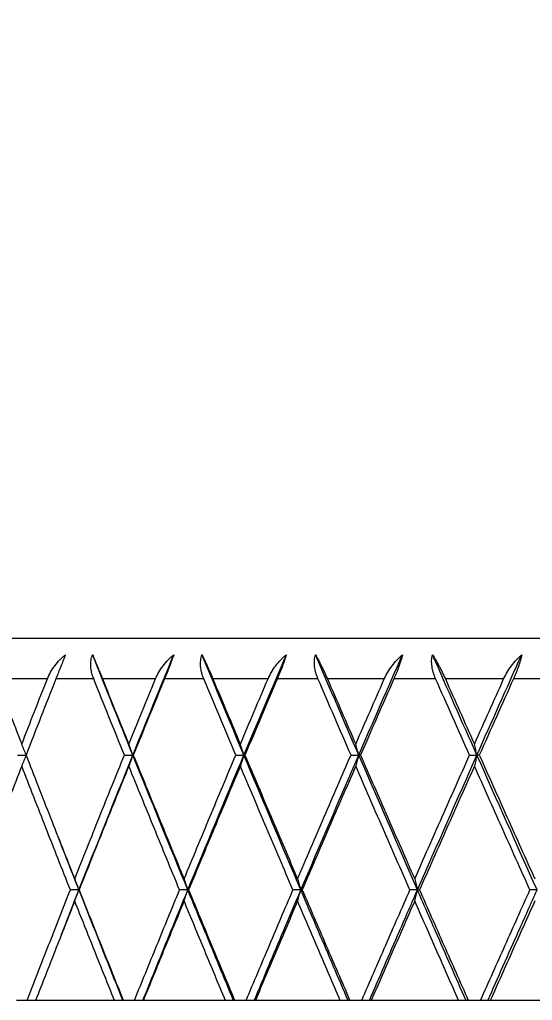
# Model space of a CAD drawing. Extents: x 1661 to 2451, y 0 to 579.
# Drawn here: x 2154.54 to 2160.92, y 273.28 to 285.48 of the extents above; entities that cross this region are included whole.
import ezdxf

# ---------------------------------------------------------------- set-up
doc = ezdxf.new("R2010")
doc.units = 0
doc.header["$LTSCALE"] = 10
doc.header["$MEASUREMENT"] = 0
doc.header["$PDMODE"] = 3
doc.header["$PDSIZE"] = -10
doc.layers.get('0').update_dxf_attribs({"linetype": 'CONTINUOUS'})
doc.layers.get('DEFPOINTS').update_dxf_attribs({"linetype": 'CONTINUOUS'})
doc.layers.add('1', color=7, linetype='CONTINUOUS')
doc.styles.add('Daelim Dimension', font='')
doc.styles.get('Daelim Dimension').set_extended_font_data('나눔고딕')
doc.dimstyles.new('DEFAULT', dxfattribs={"dimscale": 2, "dimtxt": 2, "dimasz": 2, "dimexe": 0, "dimexo": 2, "dimgap": 1, "dimtad": 1, "dimdec": 0, "dimzin": 9, "dimdsep": 46, "dimtxsty": 'Daelim Dimension', "dimcen": 0.5, "dimclrd": 5, "dimclre": 5, "dimclrt": 256, "dimadec": 1, "dimazin": 0, "dimtfac": 1, "dimtdec": 0, "dimtix": 1, "dimtmove": 0, "dimatfit": 3, "dimfxl": 1, "dimtolj": 1, "dimtzin": 1, "dimlwd": 9, "dimlwe": 9, "dimarcsym": 0})

# ---------------------------------------------------------------- blocks, each defined once
blk = doc.blocks.new('*D10')
at = {"color": 5, "linetype": 'ByBlock', "lineweight": 9, "ltscale": 0.5, "transparency": 16777216}
for p, q in [((2201.175, 273.281), (2210.23, 273.281)), ((2210.23, 229.281), (2210.23, 269.281)), ((2201.175, 225.281), (2210.23, 225.281))]:
    blk.add_line(p, q, dxfattribs=at)
at = {"color": 5, "lineweight": 9, "ltscale": 0.5, "transparency": 16777216}
for p, q in [((1872.627, 259.845), (1872.627, 257.735)), ((1907.627, 259.845), (1907.627, 257.735)), ((1872.627, 257.735), (1760.008, 257.735)), ((1903.627, 257.735), (1876.627, 257.735))]:
    blk.add_line(p, q, dxfattribs=at)
at = {"color": 5, "ltscale": 0.5, "transparency": 16777216}
for points in [[(2209.563, 269.281), (2210.897, 269.281), (2210.23, 273.281)], [(1876.627, 258.401), (1876.627, 257.068), (1872.627, 257.735)], [(1903.627, 258.401), (1903.627, 257.068), (1907.627, 257.735)], [(2209.563, 229.281), (2210.897, 229.281), (2210.23, 225.281)]]:
    blk.add_solid(points, dxfattribs=at)
at = {"layer": 'DEFPOINTS', "color": 0, "ltscale": 0.5, "transparency": 16777216}
for p in [(2197.175, 273.281), (2210.23, 273.281), (1907.627, 257.735), (1872.627, 255.845), (1907.627, 255.845), (2197.175, 225.281)]:
    blk.add_point(p, dxfattribs=at)
at = {"color": 7, "ltscale": 0.5, "transparency": 16777216, "insert": (1803.117, 266.359), "char_height": 10, "attachment_point": 5, "style": 'Daelim Dimension'}
blk.add_mtext('\\A1;설치구멍 %%C35', dxfattribs=at)
at = {"ltscale": 0.5, "transparency": 16777216, "insert": (2206.053, 249.281), "char_height": 4, "attachment_point": 5, "rotation": 90, "style": 'Daelim Dimension'}
blk.add_mtext('\\A1;48', dxfattribs=at)
blk = doc.blocks.new('*D11')
at = {"color": 5, "lineweight": 9, "ltscale": 0.5, "transparency": 16777216}
for p, q in [((2146.989, 470.764), (1973.318, 470.764)), ((1975.318, 466.764), (1975.318, 277.281)), ((2140.649, 273.281), (1973.318, 273.281))]:
    blk.add_line(p, q, dxfattribs=at)
at = {"color": 5, "linetype": 'ByBlock', "lineweight": 9, "ltscale": 0.5, "transparency": 16777216}
for p, q in [((2212.678, 377.281), (2263.051, 377.281)), ((2263.051, 373.281), (2263.051, 277.281)), ((2212.678, 273.281), (2263.051, 273.281))]:
    blk.add_line(p, q, dxfattribs=at)
at = {"color": 5, "ltscale": 0.5, "transparency": 16777216}
for points in [[(1974.651, 466.764), (1975.984, 466.764), (1975.318, 470.764)], [(2262.384, 373.281), (2263.717, 373.281), (2263.051, 377.281)], [(1974.651, 277.281), (1975.984, 277.281), (1975.318, 273.281)], [(2262.384, 277.281), (2263.717, 277.281), (2263.051, 273.281)]]:
    blk.add_solid(points, dxfattribs=at)
at = {"layer": 'DEFPOINTS', "color": 0, "ltscale": 0.5, "transparency": 16777216}
for p in [(2150.989, 470.764), (2208.678, 377.281), (1975.318, 273.281), (2144.649, 273.281), (2208.678, 273.281), (2263.051, 273.281)]:
    blk.add_point(p, dxfattribs=at)
at = {"color": 7, "ltscale": 0.5, "transparency": 16777216, "insert": (1967.874, 372.022), "char_height": 10, "attachment_point": 5, "rotation": 90, "style": 'Daelim Dimension'}
blk.add_mtext('\\A1;197', dxfattribs=at)
at = {"ltscale": 0.5, "transparency": 16777216, "insert": (2258.887, 325.281), "char_height": 4, "attachment_point": 5, "rotation": 90, "style": 'Daelim Dimension'}
blk.add_mtext('\\A1;104', dxfattribs=at)
blk = doc.blocks.new('*D12')
at = {"color": 5, "lineweight": 9, "ltscale": 0.5, "transparency": 16777216}
for p, q in [((2027.153, 387.94), (2027.153, 224.677)), ((2167.149, 249.972), (2167.149, 224.677)), ((2031.153, 226.677), (2163.149, 226.677))]:
    blk.add_line(p, q, dxfattribs=at)
at = {"color": 5, "ltscale": 0.5, "transparency": 16777216}
for points in [[(2031.153, 227.344), (2031.153, 226.011), (2027.153, 226.677)], [(2163.149, 227.344), (2163.149, 226.011), (2167.149, 226.677)]]:
    blk.add_solid(points, dxfattribs=at)
at = {"layer": 'DEFPOINTS', "color": 0, "ltscale": 0.5, "transparency": 16777216}
for p in [(2027.153, 391.94), (2167.149, 253.972), (2167.149, 226.677)]:
    blk.add_point(p, dxfattribs=at)
at = {"color": 7, "ltscale": 0.5, "transparency": 16777216, "insert": (2097.151, 234.085), "char_height": 10, "attachment_point": 5, "style": 'Daelim Dimension'}
blk.add_mtext('\\A1;140', dxfattribs=at)

msp = doc.modelspace()

# ---------------------------------------------------------------- linework, layer by layer
at = {"layer": '1', "color": 7, "linetype": 'Continuous', "lineweight": 18}
for p, q in [((2189.149, 277.781), (2145.149, 277.781)), ((2154.634, 273.281), (2154.501, 273.281)), ((2155.72, 273.281), (2154.74, 273.281)), ((2155.969, 273.281), (2155.83, 273.281)), ((2157.1, 273.281), (2156.08, 273.281)), ((2157.358, 273.281), (2157.214, 273.281)), ((2158.529, 273.281), (2157.473, 273.281)), ((2158.795, 273.281), (2158.647, 273.281)), ((2160, 273.281), (2158.914, 273.281)), ((2160.273, 273.281), (2160.12, 273.281)), ((2161.505, 273.281), (2160.394, 273.281))]:
    msp.add_line(p, q, dxfattribs=at)
for points, knots in [([(2154.886, 277.281), (2154.897, 277.31), (2154.911, 277.338), (2154.942, 277.392), (2154.96, 277.418), (2154.999, 277.469), (2155.02, 277.493), (2155.064, 277.539), (2155.087, 277.56), (2155.112, 277.581)], [0, 0, 0, 0, 0.25, 0.25, 0.5, 0.5, 0.75, 0.75, 1, 1, 1, 1]), ([(2155.112, 277.581), (2155.103, 277.558), (2155.093, 277.535), (2155.079, 277.498), (2155.074, 277.486), (2155.064, 277.461), (2155.059, 277.448), (2155.044, 277.409), (2155.033, 277.383), (2155.018, 277.345), (2155.013, 277.332), (2155.003, 277.306), (2154.998, 277.293), (2154.993, 277.281)], [0, 0, 0, 0, 0.25, 0.25, 0.375, 0.375, 0.5, 0.5, 0.75, 0.75, 0.875, 0.875, 1, 1, 1, 1]), ([(2155.462, 277.281), (2155.451, 277.306), (2155.443, 277.332), (2155.434, 277.37), (2155.432, 277.383), (2155.428, 277.409), (2155.426, 277.422), (2155.424, 277.461), (2155.425, 277.486), (2155.431, 277.522), (2155.433, 277.534), (2155.44, 277.558), (2155.443, 277.569), (2155.448, 277.581)], [0, 0, 0, 0, 0.25, 0.25, 0.375, 0.375, 0.5, 0.5, 0.75, 0.75, 0.875, 0.875, 1, 1, 1, 1]), ([(2155.448, 277.581), (2155.456, 277.56), (2155.465, 277.539), (2155.484, 277.493), (2155.494, 277.469), (2155.509, 277.432), (2155.515, 277.419), (2155.525, 277.392), (2155.531, 277.379), (2155.548, 277.338), (2155.559, 277.31), (2155.571, 277.281)], [0, 0, 0, 0, 0.25, 0.25, 0.5, 0.5, 0.625, 0.625, 0.75, 0.75, 1, 1, 1, 1]), ([(2156.231, 277.281), (2156.243, 277.31), (2156.257, 277.338), (2156.289, 277.392), (2156.307, 277.418), (2156.346, 277.469), (2156.367, 277.493), (2156.411, 277.539), (2156.434, 277.56), (2156.459, 277.581)], [0, 0, 0, 0, 0.25, 0.25, 0.5, 0.5, 0.75, 0.75, 1, 1, 1, 1]), ([(2156.459, 277.581), (2156.451, 277.558), (2156.442, 277.535), (2156.429, 277.498), (2156.424, 277.486), (2156.415, 277.461), (2156.41, 277.448), (2156.395, 277.409), (2156.385, 277.383), (2156.369, 277.345), (2156.364, 277.332), (2156.354, 277.306), (2156.348, 277.293), (2156.343, 277.281)], [0, 0, 0, 0, 0.25, 0.25, 0.375, 0.375, 0.5, 0.5, 0.75, 0.75, 0.875, 0.875, 1, 1, 1, 1]), ([(2156.831, 277.281), (2156.821, 277.306), (2156.812, 277.332), (2156.802, 277.37), (2156.799, 277.383), (2156.795, 277.409), (2156.793, 277.422), (2156.79, 277.461), (2156.79, 277.486), (2156.794, 277.522), (2156.796, 277.534), (2156.801, 277.558), (2156.805, 277.569), (2156.809, 277.581)], [0, 0, 0, 0, 0.25, 0.25, 0.375, 0.375, 0.5, 0.5, 0.75, 0.75, 0.875, 0.875, 1, 1, 1, 1]), ([(2156.809, 277.581), (2156.819, 277.56), (2156.829, 277.539), (2156.851, 277.493), (2156.862, 277.469), (2156.879, 277.432), (2156.885, 277.419), (2156.897, 277.392), (2156.903, 277.379), (2156.92, 277.338), (2156.933, 277.31), (2156.945, 277.281)], [0, 0, 0, 0, 0.25, 0.25, 0.5, 0.5, 0.625, 0.625, 0.75, 0.75, 1, 1, 1, 1]), ([(2157.63, 277.281), (2157.643, 277.31), (2157.657, 277.338), (2157.69, 277.392), (2157.707, 277.418), (2157.746, 277.469), (2157.767, 277.493), (2157.811, 277.539), (2157.834, 277.56), (2157.858, 277.581)], [0, 0, 0, 0, 0.25, 0.25, 0.5, 0.5, 0.75, 0.75, 1, 1, 1, 1]), ([(2157.858, 277.581), (2157.851, 277.558), (2157.843, 277.535), (2157.831, 277.498), (2157.827, 277.486), (2157.818, 277.461), (2157.813, 277.448), (2157.798, 277.409), (2157.788, 277.383), (2157.773, 277.345), (2157.767, 277.332), (2157.757, 277.306), (2157.751, 277.293), (2157.746, 277.281)], [0, 0, 0, 0, 0.25, 0.25, 0.375, 0.375, 0.5, 0.5, 0.75, 0.75, 0.875, 0.875, 1, 1, 1, 1]), ([(2158.251, 277.281), (2158.24, 277.306), (2158.231, 277.332), (2158.22, 277.37), (2158.217, 277.383), (2158.212, 277.409), (2158.21, 277.422), (2158.206, 277.461), (2158.205, 277.486), (2158.208, 277.522), (2158.209, 277.534), (2158.214, 277.558), (2158.217, 277.569), (2158.22, 277.581)], [0, 0, 0, 0, 0.25, 0.25, 0.375, 0.375, 0.5, 0.5, 0.75, 0.75, 0.875, 0.875, 1, 1, 1, 1]), ([(2158.22, 277.581), (2158.232, 277.56), (2158.244, 277.539), (2158.268, 277.493), (2158.28, 277.469), (2158.299, 277.432), (2158.305, 277.419), (2158.318, 277.392), (2158.324, 277.379), (2158.343, 277.338), (2158.356, 277.31), (2158.368, 277.281)], [0, 0, 0, 0, 0.25, 0.25, 0.5, 0.5, 0.625, 0.625, 0.75, 0.75, 1, 1, 1, 1]), ([(2159.076, 277.281), (2159.088, 277.31), (2159.103, 277.338), (2159.136, 277.392), (2159.154, 277.418), (2159.193, 277.469), (2159.213, 277.493), (2159.256, 277.539), (2159.279, 277.56), (2159.302, 277.581)], [0, 0, 0, 0, 0.25, 0.25, 0.5, 0.5, 0.75, 0.75, 1, 1, 1, 1]), ([(2159.302, 277.581), (2159.297, 277.558), (2159.29, 277.535), (2159.278, 277.498), (2159.274, 277.486), (2159.266, 277.461), (2159.261, 277.448), (2159.247, 277.409), (2159.238, 277.383), (2159.222, 277.345), (2159.217, 277.332), (2159.206, 277.306), (2159.2, 277.293), (2159.195, 277.281)], [0, 0, 0, 0, 0.25, 0.25, 0.375, 0.375, 0.5, 0.5, 0.75, 0.75, 0.875, 0.875, 1, 1, 1, 1]), ([(2159.714, 277.281), (2159.703, 277.306), (2159.694, 277.332), (2159.682, 277.37), (2159.679, 277.383), (2159.673, 277.409), (2159.671, 277.422), (2159.665, 277.461), (2159.664, 277.486), (2159.665, 277.522), (2159.666, 277.534), (2159.67, 277.558), (2159.672, 277.569), (2159.675, 277.581)], [0, 0, 0, 0, 0.25, 0.25, 0.375, 0.375, 0.5, 0.5, 0.75, 0.75, 0.875, 0.875, 1, 1, 1, 1]), ([(2159.675, 277.581), (2159.688, 277.56), (2159.701, 277.539), (2159.728, 277.493), (2159.741, 277.469), (2159.761, 277.432), (2159.768, 277.419), (2159.782, 277.392), (2159.789, 277.379), (2159.809, 277.338), (2159.822, 277.31), (2159.835, 277.281)], [0, 0, 0, 0, 0.25, 0.25, 0.5, 0.5, 0.625, 0.625, 0.75, 0.75, 1, 1, 1, 1]), ([(2160.56, 277.281), (2160.573, 277.31), (2160.588, 277.338), (2160.621, 277.392), (2160.639, 277.418), (2160.677, 277.469), (2160.698, 277.493), (2160.74, 277.539), (2160.762, 277.56), (2160.785, 277.581)], [0, 0, 0, 0, 0.25, 0.25, 0.5, 0.5, 0.75, 0.75, 1, 1, 1, 1]), ([(2160.785, 277.581), (2160.78, 277.558), (2160.775, 277.535), (2160.764, 277.498), (2160.761, 277.486), (2160.753, 277.461), (2160.748, 277.448), (2160.735, 277.409), (2160.725, 277.383), (2160.71, 277.345), (2160.705, 277.332), (2160.694, 277.306), (2160.688, 277.293), (2160.682, 277.281)], [0, 0, 0, 0, 0.25, 0.25, 0.375, 0.375, 0.5, 0.5, 0.75, 0.75, 0.875, 0.875, 1, 1, 1, 1]), ([(2154.622, 276.336), (2154.613, 276.357), (2154.595, 276.402), (2154.577, 276.445), (2154.568, 276.468)], [0, 0, 0, 0, 0.485679, 1, 1, 1, 1]), ([(2154.515, 276.332), (2154.533, 276.332), (2154.568, 276.332), (2154.603, 276.332), (2154.621, 276.332)], [0, 0, 0, 0, 0.514369, 1, 1, 1, 1]), ([(2154.622, 276.328), (2154.613, 276.307), (2154.595, 276.263), (2154.577, 276.219), (2154.568, 276.196)], [0, 0, 0, 0, 0.485689, 1, 1, 1, 1]), ([(2155.064, 274.106), (2155.068, 274.118), (2155.14, 274.301), (2155.212, 274.483), (2155.279, 274.654)], [0, 0, 0, 0, 0.061905, 1, 1, 1, 1]), ([(2155.826, 273.281), (2155.711, 273.567), (2155.528, 274.025), (2155.347, 274.483), (2155.279, 274.654)], [0, 0, 0, 0, 0.625671, 1, 1, 1, 1]), ([(2156.074, 273.281), (2156.189, 273.567), (2156.375, 274.025), (2156.563, 274.483), (2156.633, 274.654)], [0, 0, 0, 0, 0.625671, 1, 1, 1, 1]), ([(2157.202, 273.281), (2157.082, 273.567), (2156.892, 274.025), (2156.704, 274.483), (2156.633, 274.654)], [0, 0, 0, 0, 0.625671, 1, 1, 1, 1]), ([(2157.459, 273.281), (2157.579, 273.567), (2157.772, 274.025), (2157.966, 274.483), (2158.039, 274.654)], [0, 0, 0, 0, 0.625671, 1, 1, 1, 1]), ([(2158.626, 273.281), (2158.503, 273.567), (2158.306, 274.025), (2158.111, 274.483), (2158.039, 274.654)], [0, 0, 0, 0, 0.625671, 1, 1, 1, 1]), ([(2158.891, 273.281), (2159.015, 273.567), (2159.214, 274.025), (2159.413, 274.483), (2159.488, 274.654)], [0, 0, 0, 0, 0.625671, 1, 1, 1, 1]), ([(2160.092, 273.281), (2159.965, 273.567), (2159.764, 274.025), (2159.563, 274.483), (2159.488, 274.654)], [0, 0, 0, 0, 0.625671, 1, 1, 1, 1]), ([(2160.364, 273.281), (2160.491, 273.567), (2160.694, 274.025), (2160.899, 274.483), (2160.975, 274.654)], [0, 0, 0, 0, 0.625671, 1, 1, 1, 1])]:
    msp.add_open_spline(points, degree=3, knots=knots, dxfattribs=at)
for points, degree in [([(2155.949, 276.332), (2155.781, 276.749), (2155.614, 277.165), (2155.448, 277.581)], 3), ([(2155.949, 276.332), (2156.118, 276.749), (2156.288, 277.165), (2156.459, 277.581)], 3), ([(2157.33, 276.332), (2157.155, 276.749), (2156.981, 277.165), (2156.809, 277.581)], 3), ([(2157.33, 276.332), (2157.505, 276.749), (2157.681, 277.165), (2157.858, 277.581)], 3), ([(2158.758, 276.332), (2158.578, 276.749), (2158.398, 277.165), (2158.22, 277.581)], 3), ([(2158.758, 276.332), (2158.939, 276.749), (2159.12, 277.165), (2159.302, 277.581)], 3), ([(2160.228, 276.332), (2160.042, 276.749), (2159.858, 277.165), (2159.675, 277.581)], 3), ([(2160.228, 276.332), (2160.413, 276.749), (2160.598, 277.165), (2160.785, 277.581)], 3), ([(2154.253, 277.281), (2154.305, 277.145), (2154.41, 276.875), (2154.515, 276.604), (2154.568, 276.468)], 3), ([(2154.568, 276.468), (2154.62, 276.604), (2154.726, 276.875), (2154.832, 277.145), (2154.886, 277.281)], 3), ([(2154.993, 277.281), (2154.93, 277.123), (2154.806, 276.807), (2154.682, 276.49), (2154.621, 276.332)], 3), ([(2155.844, 276.332), (2155.78, 276.49), (2155.652, 276.807), (2155.525, 277.123), (2155.462, 277.281)], 3), ([(2155.571, 277.281), (2155.625, 277.145), (2155.735, 276.875), (2155.844, 276.604), (2155.899, 276.468)], 3), ([(2155.899, 276.468), (2155.955, 276.604), (2156.065, 276.875), (2156.176, 277.145), (2156.231, 277.281)], 3), ([(2156.343, 277.281), (2156.278, 277.123), (2156.148, 276.807), (2156.019, 276.49), (2155.955, 276.332)], 3), ([(2157.229, 276.332), (2157.162, 276.49), (2157.029, 276.807), (2156.897, 277.123), (2156.831, 277.281)], 3), ([(2156.945, 277.281), (2157.001, 277.145), (2157.115, 276.875), (2157.229, 276.604), (2157.286, 276.468)], 3), ([(2157.286, 276.468), (2157.343, 276.604), (2157.458, 276.875), (2157.573, 277.145), (2157.63, 277.281)], 3), ([(2157.746, 277.281), (2157.679, 277.123), (2157.544, 276.807), (2157.41, 276.49), (2157.343, 276.332)], 3), ([(2158.662, 276.332), (2158.593, 276.49), (2158.456, 276.807), (2158.319, 277.123), (2158.251, 277.281)], 3), ([(2158.368, 277.281), (2158.427, 277.145), (2158.544, 276.875), (2158.662, 276.604), (2158.721, 276.468)], 3), ([(2158.721, 276.468), (2158.78, 276.604), (2158.898, 276.875), (2159.016, 277.145), (2159.076, 277.281)], 3), ([(2159.195, 277.281), (2159.125, 277.123), (2158.987, 276.807), (2158.849, 276.49), (2158.78, 276.332)], 3), ([(2160.136, 276.332), (2160.066, 276.49), (2159.925, 276.807), (2159.784, 277.123), (2159.714, 277.281)], 3), ([(2159.835, 277.281), (2159.895, 277.145), (2160.015, 276.875), (2160.136, 276.604), (2160.197, 276.468)], 3), ([(2160.197, 276.468), (2160.257, 276.604), (2160.378, 276.875), (2160.5, 277.145), (2160.56, 277.281)], 3), ([(2160.682, 277.281), (2160.611, 277.123), (2160.469, 276.807), (2160.328, 276.49), (2160.257, 276.332)], 3), ([(2155.949, 276.332), (2155.941, 276.355), (2155.925, 276.4), (2155.908, 276.445), (2155.899, 276.468)], 3), ([(2157.33, 276.332), (2157.323, 276.355), (2157.308, 276.4), (2157.293, 276.445), (2157.286, 276.468)], 3), ([(2158.758, 276.332), (2158.752, 276.355), (2158.74, 276.4), (2158.727, 276.445), (2158.721, 276.468)], 3), ([(2160.228, 276.332), (2160.222, 276.355), (2160.212, 276.4), (2160.202, 276.445), (2160.197, 276.468)], 3), ([(2154.621, 276.332), (2154.72, 276.076), (2154.921, 275.562), (2155.124, 275.048), (2155.226, 274.791)], 3), ([(2155.226, 274.791), (2155.328, 275.048), (2155.533, 275.562), (2155.74, 276.076), (2155.844, 276.332)], 3), ([(2155.279, 274.654), (2155.5, 275.214), (2155.724, 275.774), (2155.949, 276.332)], 3), ([(2155.844, 276.332), (2155.862, 276.332), (2155.897, 276.332), (2155.932, 276.332), (2155.949, 276.332)], 3), ([(2155.949, 276.332), (2155.941, 276.31), (2155.925, 276.264), (2155.908, 276.219), (2155.899, 276.196)], 3), ([(2155.955, 276.332), (2155.954, 276.332), (2155.952, 276.332), (2155.95, 276.332), (2155.949, 276.332)], 3), ([(2156.633, 274.654), (2156.403, 275.214), (2156.175, 275.774), (2155.949, 276.332)], 3), ([(2155.955, 276.332), (2156.059, 276.076), (2156.269, 275.562), (2156.48, 275.048), (2156.586, 274.791)], 3), ([(2156.586, 274.791), (2156.693, 275.048), (2156.906, 275.562), (2157.121, 276.076), (2157.229, 276.332)], 3), ([(2156.633, 274.654), (2156.863, 275.214), (2157.096, 275.774), (2157.33, 276.332)], 3), ([(2157.229, 276.332), (2157.246, 276.332), (2157.279, 276.332), (2157.313, 276.332), (2157.33, 276.332)], 3), ([(2157.33, 276.332), (2157.323, 276.31), (2157.308, 276.264), (2157.293, 276.219), (2157.286, 276.196)], 3), ([(2157.343, 276.332), (2157.341, 276.332), (2157.337, 276.332), (2157.332, 276.332), (2157.33, 276.332)], 3), ([(2158.039, 274.654), (2157.8, 275.214), (2157.564, 275.774), (2157.33, 276.332)], 3), ([(2157.343, 276.332), (2157.452, 276.076), (2157.669, 275.562), (2157.888, 275.048), (2157.998, 274.791)], 3), ([(2157.998, 274.791), (2158.108, 275.048), (2158.328, 275.562), (2158.55, 276.076), (2158.662, 276.332)], 3), ([(2158.039, 274.654), (2158.277, 275.214), (2158.517, 275.774), (2158.758, 276.332)], 3), ([(2158.662, 276.332), (2158.678, 276.332), (2158.71, 276.332), (2158.742, 276.332), (2158.758, 276.332)], 3), ([(2158.758, 276.332), (2158.752, 276.31), (2158.74, 276.264), (2158.727, 276.219), (2158.721, 276.196)], 3), ([(2158.78, 276.332), (2158.776, 276.332), (2158.769, 276.332), (2158.762, 276.332), (2158.758, 276.332)], 3), ([(2159.488, 274.654), (2159.243, 275.214), (2159, 275.774), (2158.758, 276.332)], 3), ([(2158.78, 276.332), (2158.892, 276.076), (2159.115, 275.563), (2159.341, 275.048), (2159.454, 274.791)], 3), ([(2159.454, 274.791), (2159.567, 275.048), (2159.794, 275.562), (2160.022, 276.076), (2160.136, 276.332)], 3), ([(2159.488, 274.654), (2159.733, 275.214), (2159.98, 275.774), (2160.228, 276.332)], 3), ([(2160.136, 276.332), (2160.151, 276.332), (2160.182, 276.332), (2160.212, 276.332), (2160.228, 276.332)], 3), ([(2160.228, 276.332), (2160.222, 276.31), (2160.212, 276.264), (2160.202, 276.219), (2160.197, 276.196)], 3), ([(2160.257, 276.332), (2160.252, 276.332), (2160.242, 276.332), (2160.232, 276.332), (2160.228, 276.332)], 3), ([(2160.975, 274.654), (2160.725, 275.214), (2160.475, 275.774), (2160.228, 276.332)], 3), ([(2160.257, 276.332), (2160.372, 276.076), (2160.601, 275.562), (2160.832, 275.048), (2160.948, 274.791)], 3), ([(2154.568, 276.196), (2154.468, 275.94), (2154.27, 275.426), (2154.073, 274.912), (2153.976, 274.654)], 3), ([(2155.172, 274.654), (2155.07, 274.912), (2154.868, 275.426), (2154.667, 275.94), (2154.568, 276.196)], 3), ([(2155.899, 276.196), (2155.795, 275.94), (2155.588, 275.426), (2155.383, 274.912), (2155.28, 274.654)], 3), ([(2156.53, 274.654), (2156.424, 274.912), (2156.213, 275.426), (2156.004, 275.94), (2155.899, 276.196)], 3), ([(2157.286, 276.196), (2157.178, 275.94), (2156.963, 275.426), (2156.749, 274.912), (2156.643, 274.654)], 3), ([(2157.94, 274.654), (2157.83, 274.912), (2157.611, 275.426), (2157.394, 275.94), (2157.286, 276.196)], 3), ([(2158.721, 276.196), (2158.609, 275.94), (2158.387, 275.426), (2158.166, 274.912), (2158.056, 274.654)], 3), ([(2159.394, 274.654), (2159.281, 274.912), (2159.056, 275.426), (2158.832, 275.94), (2158.721, 276.196)], 3), ([(2160.197, 276.196), (2160.082, 275.94), (2159.854, 275.426), (2159.627, 274.912), (2159.514, 274.654)], 3), ([(2160.886, 274.654), (2160.771, 274.912), (2160.54, 275.426), (2160.311, 275.94), (2160.197, 276.196)], 3), ([(2155.279, 274.654), (2155.197, 274.863), (2155.115, 275.072), (2155.033, 275.281)], 3), ([(2155.226, 274.791), (2155.235, 274.768), (2155.253, 274.723), (2155.27, 274.677), (2155.279, 274.654)], 3), ([(2156.586, 274.791), (2156.594, 274.768), (2156.61, 274.723), (2156.626, 274.677), (2156.633, 274.654)], 3), ([(2157.998, 274.791), (2158.005, 274.768), (2158.018, 274.723), (2158.032, 274.677), (2158.039, 274.654)], 3), ([(2159.454, 274.791), (2159.46, 274.768), (2159.471, 274.723), (2159.483, 274.677), (2159.488, 274.654)], 3), ([(2154.634, 273.281), (2154.723, 273.51), (2154.902, 273.968), (2155.082, 274.426), (2155.172, 274.654)], 3), ([(2155.279, 274.654), (2155.261, 274.654), (2155.226, 274.654), (2155.19, 274.654), (2155.172, 274.654)], 3), ([(2155.226, 274.518), (2155.235, 274.541), (2155.253, 274.586), (2155.27, 274.632), (2155.279, 274.654)], 3), ([(2155.279, 274.654), (2155.279, 274.654), (2155.28, 274.654), (2155.28, 274.654), (2155.28, 274.654)], 3), ([(2155.28, 274.654), (2155.371, 274.426), (2155.554, 273.968), (2155.738, 273.51), (2155.83, 273.281)], 3), ([(2155.969, 273.281), (2156.062, 273.51), (2156.248, 273.968), (2156.436, 274.426), (2156.53, 274.654)], 3), ([(2156.633, 274.654), (2156.616, 274.654), (2156.582, 274.654), (2156.547, 274.654), (2156.53, 274.654)], 3), ([(2156.586, 274.518), (2156.594, 274.541), (2156.61, 274.586), (2156.626, 274.632), (2156.633, 274.654)], 3), ([(2156.633, 274.654), (2156.635, 274.654), (2156.638, 274.654), (2156.641, 274.654), (2156.643, 274.654)], 3), ([(2156.643, 274.654), (2156.737, 274.426), (2156.927, 273.968), (2157.118, 273.51), (2157.214, 273.281)], 3), ([(2157.358, 273.281), (2157.455, 273.51), (2157.648, 273.968), (2157.842, 274.426), (2157.94, 274.654)], 3), ([(2158.039, 274.654), (2158.022, 274.654), (2157.989, 274.654), (2157.956, 274.654), (2157.94, 274.654)], 3), ([(2157.998, 274.518), (2158.005, 274.541), (2158.018, 274.586), (2158.032, 274.632), (2158.039, 274.654)], 3), ([(2158.039, 274.654), (2158.042, 274.654), (2158.047, 274.654), (2158.053, 274.654), (2158.056, 274.654)], 3), ([(2158.056, 274.654), (2158.154, 274.426), (2158.35, 273.968), (2158.548, 273.51), (2158.647, 273.281)], 3), ([(2158.795, 273.281), (2158.895, 273.51), (2159.094, 273.968), (2159.294, 274.426), (2159.394, 274.654)], 3), ([(2159.488, 274.654), (2159.473, 274.654), (2159.441, 274.654), (2159.41, 274.654), (2159.394, 274.654)], 3), ([(2159.454, 274.518), (2159.46, 274.541), (2159.471, 274.586), (2159.483, 274.632), (2159.488, 274.654)], 3), ([(2159.488, 274.654), (2159.493, 274.654), (2159.501, 274.654), (2159.51, 274.654), (2159.514, 274.654)], 3), ([(2159.514, 274.654), (2159.614, 274.426), (2159.816, 273.968), (2160.019, 273.51), (2160.12, 273.281)], 3), ([(2160.273, 273.281), (2160.375, 273.51), (2160.579, 273.968), (2160.784, 274.426), (2160.886, 274.654)], 3), ([(2160.975, 274.654), (2160.96, 274.654), (2160.931, 274.654), (2160.901, 274.654), (2160.886, 274.654)], 3), ([(2155.226, 274.518), (2155.145, 274.312), (2154.982, 273.9), (2154.821, 273.487), (2154.74, 273.281)], 3), ([(2155.72, 273.281), (2155.637, 273.487), (2155.472, 273.9), (2155.308, 274.312), (2155.226, 274.518)], 3), ([(2156.586, 274.518), (2156.501, 274.312), (2156.332, 273.9), (2156.164, 273.487), (2156.08, 273.281)], 3), ([(2157.1, 273.281), (2157.014, 273.487), (2156.842, 273.9), (2156.671, 274.312), (2156.586, 274.518)], 3), ([(2157.998, 274.518), (2157.91, 274.312), (2157.735, 273.9), (2157.56, 273.487), (2157.473, 273.281)], 3), ([(2158.529, 273.281), (2158.44, 273.487), (2158.262, 273.9), (2158.086, 274.312), (2157.998, 274.518)], 3), ([(2159.454, 274.518), (2159.364, 274.312), (2159.183, 273.9), (2159.003, 273.487), (2158.914, 273.281)], 3), ([(2160, 273.281), (2159.908, 273.487), (2159.726, 273.9), (2159.545, 274.312), (2159.454, 274.518)], 3), ([(2160.948, 274.518), (2160.855, 274.312), (2160.67, 273.9), (2160.486, 273.487), (2160.394, 273.281)], 3), ([(2155.064, 274.107), (2155.049, 274.07)], 1), ([(2154.743, 273.281), (2154.724, 273.281), (2154.688, 273.281), (2154.652, 273.281), (2154.634, 273.281)], 3), ([(2155.826, 273.281), (2155.808, 273.281), (2155.773, 273.281), (2155.738, 273.281), (2155.72, 273.281)], 3), ([(2155.83, 273.281), (2155.829, 273.281), (2155.828, 273.281), (2155.826, 273.281), (2155.826, 273.281)], 3), ([(2156.074, 273.281), (2156.056, 273.281), (2156.021, 273.281), (2155.986, 273.281), (2155.969, 273.281)], 3), ([(2156.08, 273.281), (2156.079, 273.281), (2156.077, 273.281), (2156.075, 273.281), (2156.074, 273.281)], 3), ([(2157.202, 273.281), (2157.185, 273.281), (2157.151, 273.281), (2157.117, 273.281), (2157.1, 273.281)], 3), ([(2157.214, 273.281), (2157.212, 273.281), (2157.208, 273.281), (2157.204, 273.281), (2157.202, 273.281)], 3), ([(2157.459, 273.281), (2157.442, 273.281), (2157.409, 273.281), (2157.375, 273.281), (2157.358, 273.281)], 3), ([(2157.473, 273.281), (2157.471, 273.281), (2157.466, 273.281), (2157.461, 273.281), (2157.459, 273.281)], 3), ([(2158.626, 273.281), (2158.61, 273.281), (2158.577, 273.281), (2158.545, 273.281), (2158.529, 273.281)], 3), ([(2158.647, 273.281), (2158.643, 273.281), (2158.636, 273.281), (2158.629, 273.281), (2158.626, 273.281)], 3), ([(2158.891, 273.281), (2158.875, 273.281), (2158.843, 273.281), (2158.811, 273.281), (2158.795, 273.281)], 3), ([(2158.914, 273.281), (2158.91, 273.281), (2158.902, 273.281), (2158.895, 273.281), (2158.891, 273.281)], 3), ([(2160.092, 273.281), (2160.076, 273.281), (2160.046, 273.281), (2160.015, 273.281), (2160, 273.281)], 3), ([(2160.12, 273.281), (2160.116, 273.281), (2160.106, 273.281), (2160.096, 273.281), (2160.092, 273.281)], 3), ([(2160.364, 273.281), (2160.349, 273.281), (2160.318, 273.281), (2160.288, 273.281), (2160.273, 273.281)], 3), ([(2160.394, 273.281), (2160.389, 273.281), (2160.379, 273.281), (2160.369, 273.281), (2160.364, 273.281)], 3)]:
    msp.add_open_spline(points, degree=degree, dxfattribs=at)
at = {"layer": '1', "color": 7, "linetype": 'Continuous', "lineweight": 13}
for points, weights in [([(2154.886, 277.281), (2154.566, 277.281), (2154.253, 277.281)], [1, 0.999856305361, 1]), ([(2155.462, 277.281), (2155.225, 277.281), (2154.993, 277.281)], [1, 0.9999245188, 1]), ([(2156.231, 277.281), (2155.898, 277.281), (2155.571, 277.281)], [1, 0.999856305361, 1]), ([(2156.831, 277.281), (2156.586, 277.281), (2156.343, 277.281)], [1, 0.9999245188, 1]), ([(2157.63, 277.281), (2157.285, 277.281), (2156.945, 277.281)], [1, 0.999856305361, 1]), ([(2158.251, 277.281), (2157.997, 277.281), (2157.746, 277.281)], [1, 0.9999245188, 1]), ([(2159.076, 277.281), (2158.72, 277.281), (2158.368, 277.281)], [1, 0.999856305361, 1]), ([(2159.714, 277.281), (2159.453, 277.281), (2159.195, 277.281)], [1, 0.9999245188, 1]), ([(2160.56, 277.281), (2160.196, 277.281), (2159.835, 277.281)], [1, 0.999856305361, 1]), ([(2161.214, 277.281), (2160.947, 277.281), (2160.682, 277.281)], [1, 0.9999245188, 1])]:
    msp.add_rational_spline(points, weights, degree=2, dxfattribs=at)

# ---------------------------------------------------------------- dimensions: what is measured, and where the dimension line sits
at = {"color": 5, "ltscale": 0.5}
dim = msp.add_linear_dim(base=(1975.318, 273.281), p1=(2150.989, 470.764), p2=(2144.649, 273.281), angle=90, dimstyle='DEFAULT', override={"dimtxt": 5, "dimexe": 1, "dimclrt": 7}, dxfattribs=at)
dim.commit()
dim.dimension.update_dxf_attribs({"geometry": '*D11', "text_midpoint": (1967.874, 372.022)})
dim = msp.add_linear_dim(base=(2167.149, 226.677), p1=(2027.153, 391.94), p2=(2167.149, 253.972), dimstyle='DEFAULT', override={"dimtxt": 5, "dimexe": 1, "dimclrt": 7}, dxfattribs=at)
dim.commit()
dim.dimension.update_dxf_attribs({"geometry": '*D12', "text_midpoint": (2097.151, 234.085)})
dim = msp.add_linear_dim(base=(1907.627, 257.735), p1=(1872.627, 255.845), p2=(1907.627, 255.845), text='설치구멍 %%C<>', dimstyle='DEFAULT', override={"dimtxt": 5, "dimclrd": 5, "dimclre": 5, "dimclrt": 7}, dxfattribs=at)
dim.commit()
dim.dimension.update_dxf_attribs({"geometry": '*D10', "text_midpoint": (1803.117, 257.735), "dimtype": 160})

doc.saveas('drawing.dxf')
